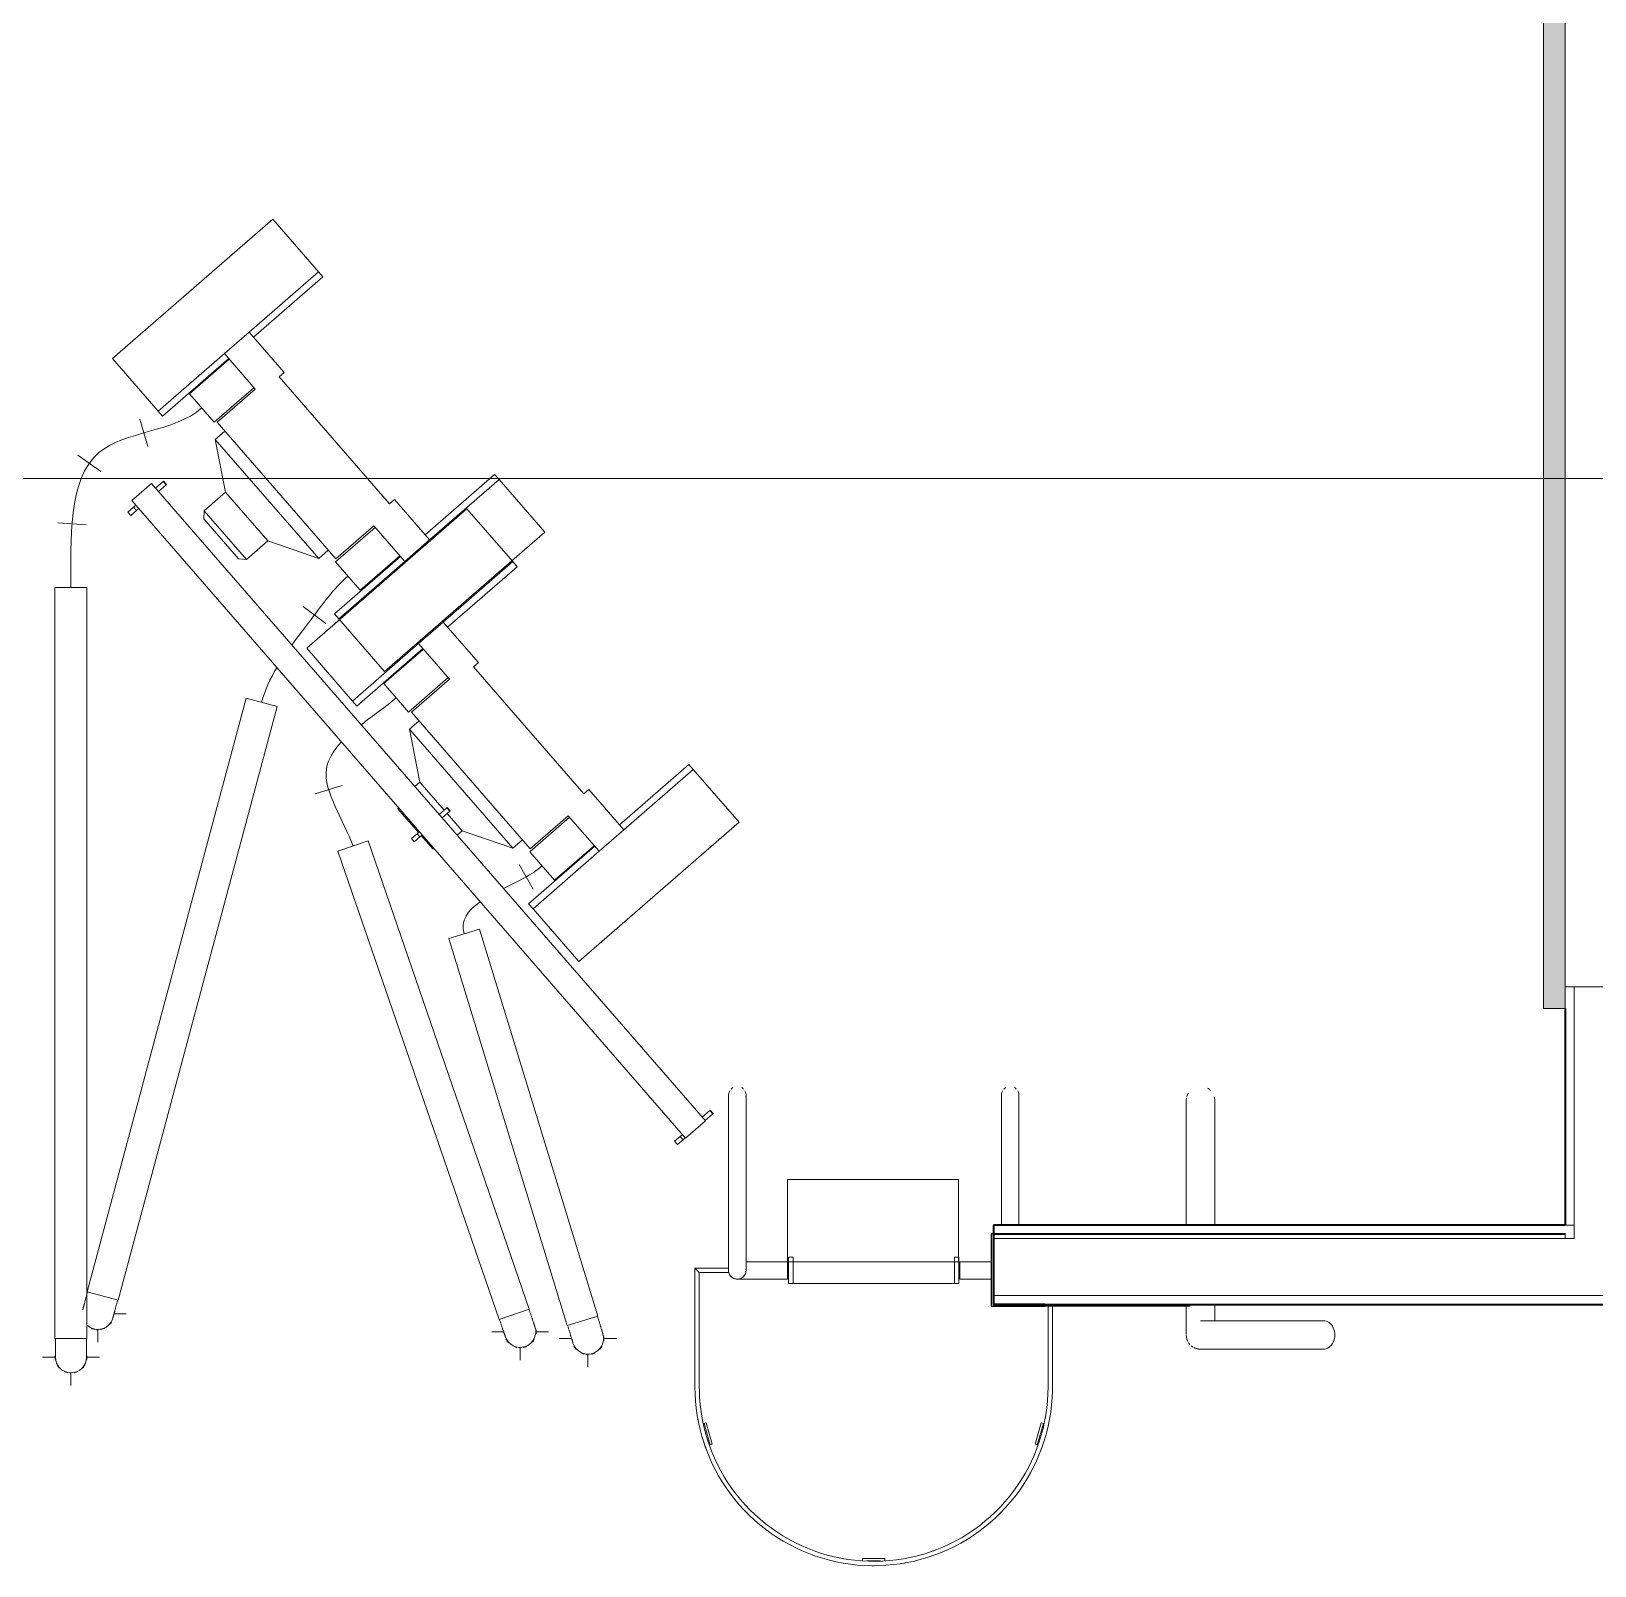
# Model space of a CAD drawing. Header units: metres. Extents: x -3 to 175, y -5 to 18.
# Drawn here: x 107.236 to 110.807, y 0.277 to 3.78 of the extents above; entities that cross this region are included whole.
import ezdxf

# ---------------------------------------------------------------- set-up
doc = ezdxf.new("R2010")
doc.units = ezdxf.units.M
for name, color, linetype, lineweight in [('A-FLOR-HRAL', 7, 'Continuous', 9), ('A-GENM', 7, 'Continuous', 9), ('A-GLAZ', 7, 'Continuous', 9), ('A-WALL', 7, 'Continuous', 9), ('G-ANNO-SYMB', 7, 'Continuous', 9), ('I-WALL', 7, 'Continuous', 9), ('M-EQPM', 7, 'Continuous', 9), ('P-PIPE', 7, 'Continuous', 9), ('P-PIPE-CNTR', 7, 'Continuous', 9)]:
    doc.layers.add(name, color=color, linetype=linetype, lineweight=lineweight)

# ---------------------------------------------------------------- blocks, each defined once
blk = doc.blocks.new('M_Ventana Fachada ponton - M_Ventana Fachada ponton-2570500-N-Hab-01')
at = {"layer": 'A-GLAZ', "true_color": 0x474958}
blk.add_hatch(color=251, dxfattribs=at).paths.add_polyline_path([(0.153, 1.5488), (0.153, 4.0585), (0.1032, 4.0585), (0.1032, 1.5488)])
at = {"layer": 'A-GLAZ'}
for p, q in [((0.1032, 4.0585), (0.153, 4.0585)), ((0.1032, 4.0585), (0.1032, 1.5488)), ((0.153, 1.5488), (0.153, 4.0585)), ((0.153, 4.0085), (0.338, 4.0085)), ((0.338, 4.0085), (0.338, 1.5988)), ((0.338, 1.5988), (0.153, 1.5988)), ((0.153, 1.5488), (0.1032, 1.5488))]:
    blk.add_line(p, q, dxfattribs=at)
blk = doc.blocks.new('Railing - 50 x 12mm-V200-N-Hab-01')
at = {"layer": 'A-FLOR-HRAL'}
for p, q in [((-0.054, -0.0016), (-0.0368, -0.0016)), ((-0.054, -0.0116), (-0.054, -0.0016)), ((-0.0368, -0.0116), (-0.054, -0.0116)), ((-0.0368, -0.0016), (-0.03, -0.0016)), ((-0.0368, -0.0116), (-0.0368, -0.0016)), ((-0.03, -0.0116), (-0.0368, -0.0116)), ((0.03, -0.0016), (0.0532, -0.0016)), ((0.0532, -0.0116), (0.03, -0.0116)), ((0.054, -0.0016), (0.0532, -0.0016)), ((0.0532, -0.0016), (0.0532, -0.0116)), ((0.0532, -0.0116), (0.054, -0.0116)), ((0.054, -0.0116), (0.054, -0.0016)), ((0.054, -0.0116), (0.054, -0.0016))]:
    blk.add_line(p, q, dxfattribs=at)
blk = doc.blocks.new('Railing - 50 x 12mm-V201-N-Hab-01')
at = {"layer": 'A-FLOR-HRAL'}
for p, q in [((-0.054, -0.0016), (-0.0368, -0.0016)), ((-0.054, -0.0116), (-0.054, -0.0016)), ((-0.0368, -0.0116), (-0.054, -0.0116)), ((-0.0368, -0.0016), (-0.03, -0.0016)), ((-0.0368, -0.0116), (-0.0368, -0.0016)), ((-0.03, -0.0116), (-0.0368, -0.0116)), ((0.03, -0.0016), (0.0532, -0.0016)), ((0.0532, -0.0116), (0.03, -0.0116)), ((0.054, -0.0016), (0.0532, -0.0016)), ((0.0532, -0.0016), (0.0532, -0.0116)), ((0.0532, -0.0116), (0.054, -0.0116)), ((0.054, -0.0116), (0.054, -0.0016)), ((0.054, -0.0116), (0.054, -0.0016))]:
    blk.add_line(p, q, dxfattribs=at)
blk = doc.blocks.new('Railing - 50 x 12mm-V202-N-Hab-01')
at = {"layer": 'A-FLOR-HRAL'}
for p, q in [((-0.054, -0.0016), (-0.0368, -0.0016)), ((-0.054, -0.0116), (-0.054, -0.0016)), ((-0.0368, -0.0116), (-0.054, -0.0116)), ((-0.0368, -0.0016), (-0.03, -0.0016)), ((-0.0368, -0.0116), (-0.0368, -0.0016)), ((-0.03, -0.0116), (-0.0368, -0.0116)), ((0.03, -0.0016), (0.0532, -0.0016)), ((0.0532, -0.0116), (0.03, -0.0116)), ((0.054, -0.0016), (0.0532, -0.0016)), ((0.0532, -0.0016), (0.0532, -0.0116)), ((0.0532, -0.0116), (0.054, -0.0116)), ((0.054, -0.0116), (0.054, -0.0016))]:
    blk.add_line(p, q, dxfattribs=at)
blk = doc.blocks.new('Railing - Railing-2595365-N-Hab-01')
at = {"layer": 'A-FLOR-HRAL'}
for p, q in [((-3.0764, 2.7479), (-3.1217, 2.7086)), ((-1.8114, 1.2927), (-3.0764, 2.7479)), ((-3.1217, 2.7086), (-1.8567, 1.2533)), ((-1.8567, 1.2533), (-1.8114, 1.2927))]:
    blk.add_line(p, q, dxfattribs=at)
at = {"rotation": 40.99999999999952}
for name, p in [('Railing - 50 x 12mm-V200-N-Hab-01', (-3.0909, 2.7188)), ('Railing - 50 x 12mm-V202-N-Hab-01', (-2.443, 1.9735)), ('Railing - 50 x 12mm-V201-N-Hab-01', (-1.8422, 1.2824))]:
    blk.add_blockref(name, p, dxfattribs=at)
blk = doc.blocks.new('M-Miscelaneo - M-Miscelaneo-3177771-N-Hab-01')
at = {"layer": 'A-GENM'}
for p, q in [((-0.065, 0.0325), (-0.2848, 0.0325)), ((-0.4704, -0.0325), (-0.4655, -0.0325)), ((-0.2848, -0.0325), (-0.065, -0.0325))]:
    blk.add_line(p, q, dxfattribs=at)
at = {"layer": 'A-GENM', "flags": 128}
for points in [[(-0.5679, 0), (-0.5679, 0.0013), (-0.5678, 0.0026), (-0.5677, 0.0039), (-0.5675, 0.0052), (-0.5672, 0.0065), (-0.567, 0.0077), (-0.5666, 0.009), (-0.5662, 0.0102), (-0.5658, 0.0114), (-0.5653, 0.0127), (-0.5648, 0.0138), (-0.5642, 0.015)], [(-0.5679, 0), (-0.5679, -0.0001), (-0.5679, -0.0005), (-0.5679, -0.0011), (-0.5679, -0.002), (-0.5679, -0.0031), (-0.5679, -0.0044), (-0.5679, -0.006), (-0.5679, -0.0079), (-0.5679, -0.0099), (-0.5679, -0.0122), (-0.5679, -0.0148), (-0.5679, -0.0175), (-0.5679, -0.0205), (-0.5679, -0.0237), (-0.5679, -0.0271), (-0.5679, -0.0307), (-0.5679, -0.0345), (-0.5679, -0.0385), (-0.5679, -0.0427), (-0.5679, -0.0471), (-0.5679, -0.0516), (-0.5679, -0.0563), (-0.5679, -0.0612), (-0.5679, -0.0662), (-0.5679, -0.0713), (-0.5679, -0.0766), (-0.5679, -0.082), (-0.5679, -0.0876), (-0.5679, -0.0932), (-0.5679, -0.0989), (-0.5679, -0.1048), (-0.5679, -0.1107), (-0.5679, -0.1167), (-0.5679, -0.1227), (-0.5679, -0.1288), (-0.5679, -0.1349), (-0.5679, -0.1411), (-0.5679, -0.1473), (-0.5679, -0.1535), (-0.5679, -0.1597), (-0.5679, -0.1659), (-0.5679, -0.1721), (-0.5679, -0.1782), (-0.5679, -0.1843), (-0.5679, -0.1904), (-0.5679, -0.1964), (-0.5679, -0.2024), (-0.5679, -0.2083), (-0.5679, -0.214), (-0.5679, -0.2197), (-0.5679, -0.2253), (-0.5679, -0.2308), (-0.5679, -0.2362), (-0.5679, -0.2414), (-0.5679, -0.2465), (-0.5679, -0.2514), (-0.5679, -0.2562), (-0.5679, -0.2608), (-0.5679, -0.2653), (-0.5679, -0.2696), (-0.5679, -0.2737), (-0.5679, -0.2776), (-0.5679, -0.2805)], [(-0.5629, 0.0173), (-0.5622, 0.0184), (-0.5615, 0.0194), (-0.5607, 0.0204), (-0.5598, 0.0214)], [(-0.5571, 0.0242), (-0.5561, 0.025), (-0.5551, 0.0259), (-0.554, 0.0266), (-0.5529, 0.0273)], [(-0.5507, 0.0287), (-0.5495, 0.0293), (-0.5484, 0.0298), (-0.5472, 0.0303), (-0.5459, 0.0307), (-0.5449, 0.0311)], [(-0.5447, 0.0311), (-0.5435, 0.0315), (-0.5422, 0.0318), (-0.5409, 0.032), (-0.5396, 0.0322), (-0.5383, 0.0324), (-0.537, 0.0325), (-0.5357, 0.0325)], [(-0.5341, 0.0325), (-0.5335, 0.0325), (-0.5329, 0.0325), (-0.5321, 0.0325), (-0.5312, 0.0325), (-0.5303, 0.0325), (-0.5292, 0.0325), (-0.528, 0.0325), (-0.5268, 0.0325), (-0.5255, 0.0325), (-0.524, 0.0325), (-0.5225, 0.0325), (-0.5209, 0.0325), (-0.5193, 0.0325), (-0.5175, 0.0325), (-0.5157, 0.0325), (-0.5138, 0.0325), (-0.5118, 0.0325), (-0.5098, 0.0325), (-0.5077, 0.0325), (-0.5055, 0.0325), (-0.5033, 0.0325), (-0.501, 0.0325), (-0.4987, 0.0325), (-0.4963, 0.0325), (-0.4939, 0.0325), (-0.4915, 0.0325), (-0.489, 0.0325), (-0.4865, 0.0325), (-0.484, 0.0325), (-0.4814, 0.0325), (-0.4789, 0.0325), (-0.4763, 0.0325), (-0.4737, 0.0325), (-0.4711, 0.0325), (-0.4704, 0.0325)], [(-0.5029, -0.2805), (-0.5029, -0.2767), (-0.5029, -0.2728), (-0.5029, -0.2687), (-0.5029, -0.2643), (-0.5029, -0.2598), (-0.5029, -0.2552), (-0.5029, -0.2503), (-0.5029, -0.2454), (-0.5029, -0.2402), (-0.5029, -0.235), (-0.5029, -0.2296), (-0.5029, -0.2241), (-0.5029, -0.2185), (-0.5029, -0.2128), (-0.5029, -0.207), (-0.5029, -0.2011), (-0.5029, -0.1951), (-0.5029, -0.1891), (-0.5029, -0.183), (-0.5029, -0.1769), (-0.5029, -0.1707), (-0.5029, -0.1645), (-0.5029, -0.1583), (-0.5029, -0.1521), (-0.5029, -0.1459), (-0.5029, -0.1397), (-0.5029, -0.1336), (-0.5029, -0.1274), (-0.5029, -0.1214), (-0.5029, -0.1153), (-0.5029, -0.1094), (-0.5029, -0.1035), (-0.5029, -0.0977), (-0.5029, -0.092), (-0.5029, -0.0863), (-0.5029, -0.0808), (-0.5029, -0.0754), (-0.5029, -0.0702), (-0.5029, -0.0651), (-0.5029, -0.0601), (-0.5029, -0.0553), (-0.5029, -0.0506), (-0.5029, -0.0461), (-0.5029, -0.0418), (-0.5029, -0.0376), (-0.5029, -0.0337), (-0.5029, -0.0299), (-0.5029, -0.0263), (-0.5029, -0.023), (-0.5029, -0.0198), (-0.5029, -0.0169), (-0.5029, -0.0142), (-0.5029, -0.0117), (-0.5029, -0.0095), (-0.5029, -0.0075), (-0.5029, -0.0057), (-0.5029, -0.0041), (-0.5029, -0.0028), (-0.5029, -0.0018), (-0.5029, -0.001), (-0.5029, -0.0004), (-0.5029, -0.0001), (-0.5029, 0)], [(0, 0.0325), (-0.0001, 0.0325), (-0.0002, 0.0325), (-0.0005, 0.0325), (-0.0008, 0.0325), (-0.0013, 0.0325), (-0.0019, 0.0325), (-0.0025, 0.0325), (-0.0033, 0.0325), (-0.0042, 0.0325), (-0.0051, 0.0325), (-0.0062, 0.0325), (-0.0073, 0.0325), (-0.0086, 0.0325), (-0.0099, 0.0325), (-0.0114, 0.0325), (-0.0129, 0.0325), (-0.0145, 0.0325), (-0.0161, 0.0325), (-0.0179, 0.0325), (-0.0197, 0.0325), (-0.0216, 0.0325), (-0.0236, 0.0325), (-0.0256, 0.0325), (-0.0277, 0.0325), (-0.0299, 0.0325), (-0.0321, 0.0325), (-0.0344, 0.0325), (-0.0367, 0.0325), (-0.039, 0.0325), (-0.0414, 0.0325), (-0.0439, 0.0325), (-0.0464, 0.0325), (-0.0489, 0.0325), (-0.0514, 0.0325), (-0.054, 0.0325), (-0.0565, 0.0325), (-0.0591, 0.0325), (-0.0617, 0.0325), (-0.0643, 0.0325), (-0.065, 0.0325)], [(-0.4704, -0.0325), (-0.473, -0.0325), (-0.4756, -0.0325), (-0.4782, -0.0325), (-0.4807, -0.0325), (-0.4833, -0.0325), (-0.4858, -0.0325), (-0.4883, -0.0325), (-0.4908, -0.0325), (-0.4933, -0.0325), (-0.4957, -0.0325), (-0.4981, -0.0325), (-0.5004, -0.0325), (-0.5027, -0.0325)], [(-0.065, -0.0325), (-0.0624, -0.0325), (-0.0598, -0.0325), (-0.0572, -0.0325), (-0.0546, -0.0325), (-0.0521, -0.0325), (-0.0495, -0.0325), (-0.047, -0.0325), (-0.0446, -0.0325), (-0.0421, -0.0325), (-0.0397, -0.0325), (-0.0373, -0.0325), (-0.035, -0.0325), (-0.0327, -0.0325), (-0.0305, -0.0325), (-0.0283, -0.0325), (-0.0262, -0.0325), (-0.0241, -0.0325), (-0.0221, -0.0325), (-0.0202, -0.0325), (-0.0184, -0.0325), (-0.0166, -0.0325), (-0.0149, -0.0325), (-0.0133, -0.0325), (-0.0118, -0.0325), (-0.0103, -0.0325), (-0.0089, -0.0325), (-0.0077, -0.0325), (-0.0065, -0.0325), (-0.0054, -0.0325), (-0.0044, -0.0325), (-0.0035, -0.0325), (-0.0027, -0.0325), (-0.002, -0.0325), (-0.0014, -0.0325), (-0.0009, -0.0325), (-0.0006, -0.0325), (-0.0003, -0.0325), (-0.0001, -0.0325), (0, -0.0325), (0, -0.0325)]]:
    blk.add_lwpolyline(points, dxfattribs=at)
at = {"layer": 'A-GENM'}
for start, end in [(82.3225, 93.1125), (60, 73.5384), (266.1684, 285), (315, 330)]:
    blk.add_arc((0, 0), 0.0325, start, end, dxfattribs=at)
blk.add_ellipse((-0.5354, -0.2805), major_axis=(-0.0325, 0), ratio=0.807792, start_param=0, end_param=3.141593, dxfattribs=at)
blk = doc.blocks.new('M_Escalera Marinera Exterior - M_Escalera Marinera Exterior-V216-N-Hab-01')
at = {"layer": 'A-GENM'}
for p, q in [((-0.3316, 0.35), (-0.3316, 0.05)), ((-0.2916, 0.05), (-0.2916, 0.35)), ((0.2916, 0.35), (0.2916, 0.1033)), ((0.3316, 0.1033), (0.3316, 0.35)), ((0.194, 0.2077), (-0.1968, 0.2077)), ((-0.1968, 0.2077), (-0.1968, 0.02)), ((0.194, 0.02), (0.194, 0.2077)), ((-0.4084, 0.005), (-0.4084, -0.2658)), ((-0.3316, 0.005), (-0.4084, 0.005)), ((-0.3316, -0.005), (-0.3316, 0.005)), ((-0.1968, 0.02), (-0.2484, 0.02)), ((-0.1968, 0), (-0.1968, 0.02)), ((-0.1968, 0.02), (0.194, 0.02)), ((-0.1968, -0.02), (-0.1968, 0)), ((-0.1943, 0.03), (-0.1843, 0.03)), ((-0.1943, -0.03), (-0.1943, 0.03)), ((-0.1843, 0.03), (-0.1843, -0.03)), ((0.1843, 0.03), (0.1943, 0.03)), ((0.1843, 0.03), (0.1843, -0.03)), ((0.1943, 0.03), (0.1943, -0.03)), ((0.2484, 0.02), (0.1968, 0.02)), ((0.1968, 0.02), (0.1968, 0)), ((0.1968, 0), (0.1968, -0.02)), ((-0.3984, -0.2658), (-0.3984, -0.005)), ((-0.3984, -0.005), (-0.3316, -0.005)), ((-0.2484, -0.02), (-0.1968, -0.02)), ((-0.1843, -0.03), (-0.1943, -0.03)), ((0.1843, -0.03), (-0.1843, -0.03)), ((0.1943, -0.03), (0.1843, -0.03)), ((0.1968, -0.02), (0.2484, -0.02)), ((0.3984, -0.0817), (0.3984, -0.2658)), ((0.4084, -0.2658), (0.4084, -0.0817)), ((-0.3828, -0.3479), (-0.3876, -0.3493)), ((-0.3876, -0.3493), (-0.3736, -0.3981)), ((-0.3688, -0.3968), (-0.3828, -0.3479)), ((0.3828, -0.3479), (0.3688, -0.3968)), ((0.3736, -0.3981), (0.3876, -0.3493)), ((0.3876, -0.3493), (0.3828, -0.3479)), ((0.3924, -0.3342), (0.3921, -0.3359)), ((0.3924, -0.3342), (0.3921, -0.3359)), ((-0.3736, -0.3981), (-0.3688, -0.3968)), ((0.3688, -0.3968), (0.3736, -0.3981)), ((0.3745, -0.4013), (0.3741, -0.4027)), ((0.3745, -0.4013), (0.3741, -0.4027)), ((-0.3445, -0.4657), (-0.3454, -0.4642)), ((-0.3445, -0.4657), (-0.3454, -0.4642)), ((0.3057, -0.5212), (0.3045, -0.5225)), ((0.3057, -0.5212), (0.3045, -0.5225)), ((-0.1985, -0.6111), (-0.1999, -0.6103)), ((-0.1985, -0.6111), (-0.1999, -0.6103)), ((0.1371, -0.6398), (0.1354, -0.6404)), ((0.1371, -0.6398), (0.1354, -0.6404)), ((-0.0683, -0.6582), (-0.0699, -0.6579)), ((-0.0683, -0.6582), (-0.0699, -0.6579)), ((0.0254, -0.6578), (-0.0254, -0.6578)), ((-0.0254, -0.6578), (-0.0254, -0.6628)), ((-0.0155, -0.6628), (0.0155, -0.6628)), ((0.0006, -0.6641), (-0.0008, -0.6641)), ((0.0006, -0.6641), (-0.0008, -0.6641)), ((0.0254, -0.6628), (0.0254, -0.6578))]:
    blk.add_line(p, q, dxfattribs=at)
at = {"layer": 'A-GENM', "flags": 128}
for points in [[(-0.3316, 0.4), (-0.3316, 0.4), (-0.3316, 0.3998), (-0.3316, 0.3996), (-0.3316, 0.3994), (-0.3316, 0.399), (-0.3316, 0.3986), (-0.3316, 0.3981), (-0.3316, 0.3975), (-0.3316, 0.3968), (-0.3316, 0.3961), (-0.3316, 0.3952), (-0.3316, 0.3943), (-0.3316, 0.3934), (-0.3316, 0.3924), (-0.3316, 0.3913), (-0.3316, 0.3901), (-0.3316, 0.3889), (-0.3316, 0.3876), (-0.3316, 0.3862), (-0.3316, 0.3848), (-0.3316, 0.3834), (-0.3316, 0.3819), (-0.3316, 0.3803), (-0.3316, 0.3787), (-0.3316, 0.377), (-0.3316, 0.3753), (-0.3316, 0.3736), (-0.3316, 0.3718), (-0.3316, 0.37), (-0.3316, 0.3681), (-0.3316, 0.3662), (-0.3316, 0.3643), (-0.3316, 0.3624), (-0.3316, 0.3605), (-0.3316, 0.3585), (-0.3316, 0.3565), (-0.3316, 0.3545), (-0.3316, 0.3525), (-0.3316, 0.3505), (-0.3316, 0.35)], [(-0.2916, 0.35), (-0.2916, 0.352), (-0.2916, 0.354), (-0.2916, 0.356), (-0.2916, 0.358), (-0.2916, 0.3599), (-0.2916, 0.3619), (-0.2916, 0.3638), (-0.2916, 0.3657), (-0.2916, 0.3676), (-0.2916, 0.3695), (-0.2916, 0.3713), (-0.2916, 0.3731), (-0.2916, 0.3748), (-0.2916, 0.3766), (-0.2916, 0.3782), (-0.2916, 0.3799), (-0.2916, 0.3814), (-0.2916, 0.383), (-0.2916, 0.3844), (-0.2916, 0.3859), (-0.2916, 0.3872), (-0.2916, 0.3885), (-0.2916, 0.3898), (-0.2916, 0.391), (-0.2916, 0.3921), (-0.2916, 0.3931), (-0.2916, 0.3941), (-0.2916, 0.395), (-0.2916, 0.3958), (-0.2916, 0.3966), (-0.2916, 0.3973), (-0.2916, 0.3979), (-0.2916, 0.3984), (-0.2916, 0.3989), (-0.2916, 0.3993), (-0.2916, 0.3996), (-0.2916, 0.3998), (-0.2916, 0.3999), (-0.2916, 0.4), (-0.2916, 0.4)], [(0.2916, 0.4), (0.2916, 0.4), (0.2916, 0.3998), (0.2916, 0.3996), (0.2916, 0.3994), (0.2916, 0.399), (0.2916, 0.3986), (0.2916, 0.3981), (0.2916, 0.3975), (0.2916, 0.3968), (0.2916, 0.3961), (0.2916, 0.3952), (0.2916, 0.3943), (0.2916, 0.3934), (0.2916, 0.3924), (0.2916, 0.3913), (0.2916, 0.3901), (0.2916, 0.3889), (0.2916, 0.3876), (0.2916, 0.3862), (0.2916, 0.3848), (0.2916, 0.3834), (0.2916, 0.3819), (0.2916, 0.3803), (0.2916, 0.3787), (0.2916, 0.377), (0.2916, 0.3753), (0.2916, 0.3736), (0.2916, 0.3718), (0.2916, 0.37), (0.2916, 0.3681), (0.2916, 0.3662), (0.2916, 0.3643), (0.2916, 0.3624), (0.2916, 0.3605), (0.2916, 0.3585), (0.2916, 0.3565), (0.2916, 0.3545), (0.2916, 0.3525), (0.2916, 0.3505), (0.2916, 0.35)], [(0.3316, 0.35), (0.3316, 0.352), (0.3316, 0.354), (0.3316, 0.356), (0.3316, 0.358), (0.3316, 0.3599), (0.3316, 0.3619), (0.3316, 0.3638), (0.3316, 0.3657), (0.3316, 0.3676), (0.3316, 0.3695), (0.3316, 0.3713), (0.3316, 0.3731), (0.3316, 0.3748), (0.3316, 0.3766), (0.3316, 0.3782), (0.3316, 0.3799), (0.3316, 0.3814), (0.3316, 0.383), (0.3316, 0.3844), (0.3316, 0.3859), (0.3316, 0.3872), (0.3316, 0.3885), (0.3316, 0.3898), (0.3316, 0.391), (0.3316, 0.3921), (0.3316, 0.3931), (0.3316, 0.3941), (0.3316, 0.395), (0.3316, 0.3958), (0.3316, 0.3966), (0.3316, 0.3973), (0.3316, 0.3979), (0.3316, 0.3984), (0.3316, 0.3989), (0.3316, 0.3993), (0.3316, 0.3996), (0.3316, 0.3998), (0.3316, 0.3999), (0.3316, 0.4), (0.3316, 0.4)], [(-0.3316, 0.05), (-0.3316, 0.048), (-0.3316, 0.046), (-0.3316, 0.044), (-0.3316, 0.042), (-0.3316, 0.0401), (-0.3316, 0.0381), (-0.3316, 0.0362), (-0.3316, 0.0343), (-0.3316, 0.0324), (-0.3316, 0.0305), (-0.3316, 0.0287), (-0.3316, 0.0269), (-0.3316, 0.0252), (-0.3316, 0.0234), (-0.3316, 0.0218), (-0.3316, 0.0201), (-0.3316, 0.0186), (-0.3316, 0.017), (-0.3316, 0.0156), (-0.3316, 0.0141), (-0.3316, 0.0128), (-0.3316, 0.0115), (-0.3316, 0.0102), (-0.3316, 0.009), (-0.3316, 0.0079), (-0.3316, 0.0069), (-0.3316, 0.0059), (-0.3316, 0.005), (-0.3316, 0.0042), (-0.3316, 0.0034), (-0.3316, 0.0027), (-0.3316, 0.0021), (-0.3316, 0.0016), (-0.3316, 0.0011), (-0.3316, 0.0007), (-0.3316, 0.0004), (-0.3316, 0.0002), (-0.3316, 0.0001), (-0.3316, 0)], [(-0.2916, 0), (-0.2916, 0), (-0.2916, 0.0002), (-0.2916, 0.0004), (-0.2916, 0.0006), (-0.2916, 0.001), (-0.2916, 0.0014), (-0.2916, 0.0019), (-0.2916, 0.0025), (-0.2916, 0.0032), (-0.2916, 0.0039), (-0.2916, 0.0048), (-0.2916, 0.0057), (-0.2916, 0.0066), (-0.2916, 0.0076), (-0.2916, 0.0087), (-0.2916, 0.0099), (-0.2916, 0.0111), (-0.2916, 0.0124), (-0.2916, 0.0138), (-0.2916, 0.0152), (-0.2916, 0.0166), (-0.2916, 0.0181), (-0.2916, 0.0197), (-0.2916, 0.0213), (-0.2916, 0.023), (-0.2916, 0.0247), (-0.2916, 0.0264), (-0.2916, 0.0282), (-0.2916, 0.03), (-0.2916, 0.0319), (-0.2916, 0.0338), (-0.2916, 0.0357), (-0.2916, 0.0376), (-0.2916, 0.0395), (-0.2916, 0.0415), (-0.2916, 0.0435), (-0.2916, 0.0455), (-0.2916, 0.0475), (-0.2916, 0.0495), (-0.2916, 0.05)], [(-0.2918, 0.02), (-0.2906, 0.02), (-0.2887, 0.02), (-0.2867, 0.02), (-0.2846, 0.02), (-0.2825, 0.02), (-0.2804, 0.02), (-0.2782, 0.02), (-0.2759, 0.02), (-0.2736, 0.02), (-0.2713, 0.02), (-0.2689, 0.02), (-0.2665, 0.02), (-0.2641, 0.02), (-0.2616, 0.02), (-0.2591, 0.02), (-0.2566, 0.02), (-0.2541, 0.02), (-0.2516, 0.02), (-0.2491, 0.02), (-0.2484, 0.02)], [(0.2484, 0.02), (0.2509, 0.02), (0.2534, 0.02), (0.2559, 0.02), (0.2584, 0.02), (0.2609, 0.02), (0.2634, 0.02), (0.2658, 0.02), (0.2682, 0.02)], [(-0.2484, -0.02), (-0.2509, -0.02), (-0.2534, -0.02), (-0.2559, -0.02), (-0.2584, -0.02), (-0.2609, -0.02), (-0.2634, -0.02), (-0.2658, -0.02), (-0.2683, -0.02), (-0.2707, -0.02), (-0.273, -0.02), (-0.2753, -0.02), (-0.2776, -0.02), (-0.2798, -0.02), (-0.282, -0.02), (-0.2841, -0.02), (-0.2861, -0.02), (-0.2881, -0.02), (-0.2901, -0.02), (-0.2919, -0.02), (-0.2937, -0.02), (-0.2955, -0.02), (-0.2971, -0.02), (-0.2987, -0.02), (-0.3002, -0.02), (-0.3016, -0.02), (-0.3029, -0.02), (-0.3042, -0.02), (-0.3053, -0.02), (-0.3064, -0.02), (-0.3073, -0.02), (-0.3082, -0.02), (-0.309, -0.02), (-0.3096, -0.02)], [(0.2682, -0.02), (0.2665, -0.02), (0.2641, -0.02), (0.2616, -0.02), (0.2591, -0.02), (0.2566, -0.02), (0.2541, -0.02), (0.2516, -0.02), (0.2491, -0.02), (0.2484, -0.02)], [(-0.4084, -0.2658), (-0.408, -0.2821), (-0.4071, -0.2984), (-0.4054, -0.3147), (-0.4031, -0.3309), (-0.4022, -0.3359)], [(-0.4084, -0.2658), (-0.408, -0.2821), (-0.4071, -0.2984), (-0.4054, -0.3147), (-0.4031, -0.3309), (-0.4022, -0.3359)], [(-0.4084, -0.2658), (-0.408, -0.2821), (-0.4071, -0.2984), (-0.4054, -0.3147), (-0.4031, -0.3309), (-0.4002, -0.3469), (-0.3967, -0.3629), (-0.3925, -0.3787), (-0.3876, -0.3943), (-0.3822, -0.4097), (-0.3761, -0.4248), (-0.3695, -0.4398), (-0.3622, -0.4544), (-0.3544, -0.4687), (-0.346, -0.4827), (-0.337, -0.4964), (-0.3275, -0.5097), (-0.3175, -0.5226), (-0.307, -0.5351), (-0.296, -0.5471), (-0.2845, -0.5588), (-0.2726, -0.5699), (-0.2602, -0.5806), (-0.2474, -0.5907), (-0.2342, -0.6003), (-0.2206, -0.6094), (-0.2067, -0.618), (-0.1925, -0.626), (-0.1779, -0.6334), (-0.1631, -0.6402), (-0.148, -0.6464), (-0.1326, -0.652), (-0.1171, -0.657), (-0.1013, -0.6614), (-0.0854, -0.6651), (-0.0694, -0.6682), (-0.0533, -0.6707), (-0.037, -0.6725), (-0.0207, -0.6737), (-0.0044, -0.6742), (0.0119, -0.674), (0.0282, -0.6732), (0.0445, -0.6717), (0.0607, -0.6696), (0.0768, -0.6669), (0.0928, -0.6635), (0.1086, -0.6595), (0.1243, -0.6548), (0.1397, -0.6495), (0.155, -0.6436), (0.1699, -0.6371), (0.1847, -0.63), (0.1991, -0.6224), (0.2132, -0.6141), (0.2269, -0.6053), (0.2403, -0.596), (0.2533, -0.5861), (0.2659, -0.5757), (0.2781, -0.5648), (0.2899, -0.5535), (0.3011, -0.5416), (0.3119, -0.5294), (0.3222, -0.5167), (0.332, -0.5036), (0.3412, -0.4902), (0.3499, -0.4763), (0.3581, -0.4622), (0.3656, -0.4477), (0.3726, -0.4329), (0.379, -0.4179), (0.3848, -0.4026), (0.3899, -0.3871), (0.3945, -0.3714), (0.3984, -0.3556), (0.4016, -0.3396), (0.4043, -0.3234), (0.4063, -0.3072), (0.4076, -0.291), (0.4083, -0.2746), (0.4084, -0.2658)], [(0.3984, -0.2658), (0.398, -0.2817), (0.3971, -0.2976), (0.3955, -0.3135), (0.3933, -0.3293), (0.3904, -0.345), (0.3869, -0.3605), (0.3828, -0.3759), (0.3781, -0.3911), (0.3728, -0.4061), (0.3669, -0.4209), (0.3604, -0.4355), (0.3533, -0.4498), (0.3457, -0.4638), (0.3375, -0.4774), (0.3288, -0.4907), (0.3195, -0.5037), (0.3098, -0.5163), (0.2995, -0.5285), (0.2887, -0.5403), (0.2775, -0.5516), (0.2659, -0.5625), (0.2538, -0.5728), (0.2413, -0.5828), (0.2285, -0.5922), (0.2152, -0.601), (0.2017, -0.6094), (0.1878, -0.6172), (0.1736, -0.6244), (0.1591, -0.631), (0.1444, -0.6371), (0.1294, -0.6426), (0.1142, -0.6475), (0.0989, -0.6517), (0.0834, -0.6554), (0.0677, -0.6584), (0.052, -0.6608), (0.0361, -0.6625), (0.0202, -0.6637), (0.0043, -0.6642), (-0.0116, -0.664), (-0.0275, -0.6632), (-0.0434, -0.6618), (-0.0592, -0.6598), (-0.0749, -0.6571), (-0.0905, -0.6538), (-0.106, -0.6498), (-0.1212, -0.6453), (-0.1363, -0.6401), (-0.1512, -0.6344), (-0.1658, -0.628), (-0.1801, -0.6211), (-0.1942, -0.6136), (-0.2079, -0.6056), (-0.2214, -0.597), (-0.2344, -0.5879), (-0.2471, -0.5783), (-0.2594, -0.5681), (-0.2713, -0.5575), (-0.2828, -0.5464), (-0.2938, -0.5349), (-0.3043, -0.5229), (-0.3143, -0.5106), (-0.3239, -0.4978), (-0.3329, -0.4847), (-0.3414, -0.4712), (-0.3493, -0.4574), (-0.3567, -0.4432), (-0.3635, -0.4288), (-0.3697, -0.4142), (-0.3753, -0.3993), (-0.3804, -0.3841), (-0.3848, -0.3688), (-0.3886, -0.3534), (-0.3918, -0.3378), (-0.3944, -0.322), (-0.3963, -0.3062), (-0.3976, -0.2903), (-0.3983, -0.2744), (-0.3984, -0.2658)], [(0.3839, -0.405), (0.3848, -0.4026), (0.3899, -0.3871), (0.3945, -0.3714), (0.3984, -0.3556), (0.4016, -0.3396), (0.4043, -0.3234), (0.4063, -0.3072), (0.4076, -0.291), (0.4083, -0.2746), (0.4084, -0.2658)], [(0.3839, -0.405), (0.3848, -0.4026), (0.3899, -0.3871), (0.3945, -0.3714), (0.3984, -0.3556), (0.4016, -0.3396), (0.4043, -0.3234), (0.4063, -0.3072), (0.4076, -0.291), (0.4083, -0.2746), (0.4084, -0.2658)], [(-0.4019, -0.3376), (-0.4002, -0.3469), (-0.3967, -0.3629), (-0.3925, -0.3787), (-0.3876, -0.3943), (-0.384, -0.4047)], [(-0.4019, -0.3376), (-0.4002, -0.3469), (-0.3967, -0.3629), (-0.3925, -0.3787), (-0.3876, -0.3943), (-0.384, -0.4047)], [(-0.3835, -0.4061), (-0.3822, -0.4097), (-0.3761, -0.4248), (-0.3695, -0.4398), (-0.3622, -0.4544), (-0.3544, -0.4687), (-0.346, -0.4827), (-0.337, -0.4964), (-0.3275, -0.5097), (-0.3175, -0.5226), (-0.3133, -0.5276)], [(-0.3835, -0.4061), (-0.3822, -0.4097), (-0.3761, -0.4248), (-0.3695, -0.4398), (-0.3622, -0.4544), (-0.3544, -0.4687), (-0.346, -0.4827), (-0.337, -0.4964), (-0.3275, -0.5097), (-0.3175, -0.5226), (-0.3133, -0.5276)], [(0.3541, -0.4691), (0.3581, -0.4622), (0.3656, -0.4477), (0.3726, -0.4329), (0.379, -0.4179), (0.3835, -0.4061)], [(0.3541, -0.4691), (0.3581, -0.4622), (0.3656, -0.4477), (0.3726, -0.4329), (0.379, -0.4179), (0.3835, -0.4061)], [(0.2632, -0.578), (0.2659, -0.5757), (0.2781, -0.5648), (0.2899, -0.5535), (0.3011, -0.5416), (0.3119, -0.5294), (0.3222, -0.5167), (0.332, -0.5036), (0.3412, -0.4902), (0.3499, -0.4763), (0.3532, -0.4706)], [(0.2632, -0.578), (0.2659, -0.5757), (0.2781, -0.5648), (0.2899, -0.5535), (0.3011, -0.5416), (0.3119, -0.5294), (0.3222, -0.5167), (0.332, -0.5036), (0.3412, -0.4902), (0.3499, -0.4763), (0.3532, -0.4706)], [(-0.3122, -0.529), (-0.307, -0.5351), (-0.296, -0.5471), (-0.2845, -0.5588), (-0.2726, -0.5699), (-0.2602, -0.5806), (-0.2474, -0.5907), (-0.2342, -0.6003), (-0.2206, -0.6094), (-0.2067, -0.618), (-0.1925, -0.626), (-0.1779, -0.6334), (-0.1631, -0.6402), (-0.148, -0.6464), (-0.1404, -0.6492)], [(-0.3122, -0.529), (-0.307, -0.5351), (-0.296, -0.5471), (-0.2845, -0.5588), (-0.2726, -0.5699), (-0.2602, -0.5806), (-0.2474, -0.5907), (-0.2342, -0.6003), (-0.2206, -0.6094), (-0.2067, -0.618), (-0.1925, -0.626), (-0.1779, -0.6334), (-0.1631, -0.6402), (-0.148, -0.6464), (-0.1404, -0.6492)], [(0.2049, -0.6189), (0.2132, -0.6141), (0.2269, -0.6053), (0.2403, -0.596), (0.2533, -0.5861), (0.2618, -0.5791)], [(0.2049, -0.6189), (0.2132, -0.6141), (0.2269, -0.6053), (0.2403, -0.596), (0.2533, -0.5861), (0.2618, -0.5791)], [(0.0715, -0.6678), (0.0768, -0.6669), (0.0928, -0.6635), (0.1086, -0.6595), (0.1243, -0.6548), (0.1397, -0.6495), (0.155, -0.6436), (0.1699, -0.6371), (0.1847, -0.63), (0.1991, -0.6224), (0.2036, -0.6197)], [(0.0715, -0.6678), (0.0768, -0.6669), (0.0928, -0.6635), (0.1086, -0.6595), (0.1243, -0.6548), (0.1397, -0.6495), (0.155, -0.6436), (0.1699, -0.6371), (0.1847, -0.63), (0.1991, -0.6224), (0.2036, -0.6197)], [(-0.1388, -0.6498), (-0.1326, -0.652), (-0.1171, -0.657), (-0.1013, -0.6614), (-0.0854, -0.6651), (-0.0694, -0.6682), (-0.0533, -0.6707), (-0.037, -0.6725), (-0.0207, -0.6737), (-0.0044, -0.6742), (-0.0006, -0.6741)], [(-0.1388, -0.6498), (-0.1326, -0.652), (-0.1171, -0.657), (-0.1013, -0.6614), (-0.0854, -0.6651), (-0.0694, -0.6682), (-0.0533, -0.6707), (-0.037, -0.6725), (-0.0207, -0.6737), (-0.0044, -0.6742), (-0.0006, -0.6741)], [(0.0007, -0.6741), (0.0119, -0.674), (0.0282, -0.6732), (0.0445, -0.6717), (0.0607, -0.6696), (0.0702, -0.668)], [(0.0007, -0.6741), (0.0119, -0.674), (0.0282, -0.6732), (0.0445, -0.6717), (0.0607, -0.6696), (0.0702, -0.668)]]:
    blk.add_lwpolyline(points, dxfattribs=at)
at = {"layer": 'A-GENM'}
for centre, start, end in [((-0.3116, 0.4), 150, 188.9194), ((-0.3116, 0.4), 120, 135), ((-0.3116, 0.4), 45, 60), ((-0.3116, 0.4), 351.0165, 30), ((0.3116, 0.4), 150, 188.9194), ((0.3116, 0.4), 120, 135), ((0.3116, 0.4), 45, 60), ((0.3116, 0.4), 351.0165, 30), ((-0.3116, 0), 171.0165, 180), ((-0.3116, 0), 171.0165, 270), ((-0.3116, 0), 180, 326.1548), ((-0.3116, 0), 330, 8.9194), ((-0.3116, 0), 330, 360), ((-0.3116, 0), 360, 8.9194), ((-0.3116, 0), 270, 326.1548)]:
    blk.add_arc(centre, 0.02, start, end, dxfattribs=at)
blk.add_open_spline([(-0.3984, -0.005), (-0.3984, -0.005), (-0.3984, -0.0049), (-0.3987, -0.0046), (-0.399, -0.0043), (-0.3993, -0.004), (-0.3996, -0.0038), (-0.3999, -0.0035), (-0.4003, -0.0031), (-0.4008, -0.0026), (-0.4012, -0.0022), (-0.4014, -0.0019), (-0.4018, -0.0016), (-0.4021, -0.0013), (-0.4024, -0.001), (-0.4027, -0.0007), (-0.403, -0.0003), (-0.4034, 0), (-0.4037, 0.0003), (-0.404, 0.0007), (-0.4043, 0.001), (-0.4047, 0.0013), (-0.405, 0.0016), (-0.4053, 0.0019), (-0.4056, 0.0022), (-0.4059, 0.0025), (-0.4061, 0.0028), (-0.4065, 0.0031), (-0.4068, 0.0035), (-0.4071, 0.0038), (-0.4074, 0.004), (-0.4077, 0.0043), (-0.408, 0.0046), (-0.4083, 0.0049), (-0.4084, 0.005), (-0.4084, 0.005)], degree=3, knots=[0, 0, 0, 0, 0.083333, 0.125, 0.166667, 0.208333, 0.229167, 0.25, 0.291667, 0.333333, 0.354167, 0.375, 0.395833, 0.416667, 0.4375, 0.458333, 0.479167, 0.5, 0.520833, 0.541667, 0.5625, 0.583333, 0.604167, 0.625, 0.645833, 0.666667, 0.6875, 0.708333, 0.75, 0.770833, 0.791667, 0.833333, 0.875, 0.916667, 1, 1, 1, 1], dxfattribs=at)
blk = doc.blocks.new('Ventilacion01 - Standard-V220-N-Hab-01')
at = {"layer": 'M-EQPM'}
for p, q in [((-0.2595, 0.4968), (-0.2595, 0.3373)), ((0.2255, 0.4968), (-0.2595, 0.4968)), ((0.2255, 0.4968), (0.2255, 0.3373)), ((-0.2595, 0.3373), (-0.0493, 0.3373)), ((-0.2595, 0.3221), (-0.2595, 0.3373)), ((-0.0493, 0.3221), (-0.2595, 0.3221)), ((-0.0493, 0.3373), (0.0255, 0.3373)), ((-0.0493, 0.2151), (-0.0493, 0.3373)), ((0.0255, 0.3373), (0.2255, 0.3373)), ((0.0255, 0.3373), (0.0255, 0.2298)), ((0.2255, 0.3221), (0.0255, 0.3221)), ((0.2255, 0.3373), (0.2255, 0.3221)), ((0.1455, 0.3203), (0.0255, 0.3203)), ((0.1455, 0.3203), (0.1455, 0.2343)), ((-0.0343, 0.2151), (-0.0493, 0.2151)), ((-0.0343, -0.1689), (-0.0343, 0.2151)), ((0.0255, 0.2343), (0.1455, 0.2343)), ((0.0255, 0.2298), (0.1405, 0.2298)), ((0.1405, 0.2298), (0.1405, -0.1837)), ((0.1696, 0.2031), (0.1405, 0.2031)), ((0.231, 0.0967), (0.1696, 0.2031)), ((0.1696, -0.1569), (0.1696, 0.2031)), ((0.2954, 0.0967), (0.231, 0.0967)), ((0.231, -0.0505), (0.231, 0.0967)), ((0.3085, 0.0836), (0.2954, 0.0967)), ((0.2954, -0.0505), (0.2954, 0.0967)), ((0.3085, -0.0375), (0.3085, 0.0836)), ((0.1696, -0.1569), (0.231, -0.0505)), ((0.231, -0.0505), (0.2954, -0.0505)), ((0.2954, -0.0505), (0.3085, -0.0375)), ((-0.0493, -0.1689), (-0.0343, -0.1689)), ((-0.0493, -0.2912), (-0.0493, -0.1689)), ((0.1405, -0.1569), (0.1696, -0.1569)), ((0.0255, -0.1837), (0.0255, -0.2912)), ((0.1405, -0.1837), (0.0255, -0.1837)), ((0.1455, -0.1882), (0.0255, -0.1882)), ((0.1455, -0.1882), (0.1455, -0.2742)), ((-0.2595, -0.276), (-0.0493, -0.276)), ((-0.2595, -0.2912), (-0.2595, -0.276)), ((0.0255, -0.2742), (0.1455, -0.2742)), ((0.0255, -0.276), (0.2255, -0.276)), ((0.2255, -0.276), (0.2255, -0.2912)), ((-0.0493, -0.2912), (-0.2595, -0.2912)), ((-0.2595, -0.2912), (-0.2595, -0.4507)), ((0.0255, -0.2912), (-0.0493, -0.2912)), ((0.2255, -0.2912), (0.0255, -0.2912)), ((0.2255, -0.2912), (0.2255, -0.4507)), ((-0.2595, -0.4507), (0.2255, -0.4507))]:
    blk.add_line(p, q, dxfattribs=at)
blk = doc.blocks.new('Ventilacion01 - Standard-3041101-N-Hab-01')
at = {"layer": 'M-EQPM'}
for p, q in [((0.2255, 0.4507), (-0.2595, 0.4507)), ((-0.2595, 0.4507), (-0.2595, 0.2912)), ((0.2255, 0.4507), (0.2255, 0.2912)), ((-0.2595, 0.2912), (-0.0493, 0.2912)), ((-0.2595, 0.276), (-0.2595, 0.2912)), ((-0.0493, 0.2912), (0.0255, 0.2912)), ((-0.0493, 0.1689), (-0.0493, 0.2912)), ((0.0255, 0.2912), (0.2255, 0.2912)), ((0.0255, 0.2912), (0.0255, 0.1837)), ((0.2255, 0.2912), (0.2255, 0.276)), ((-0.0493, 0.276), (-0.2595, 0.276)), ((0.2255, 0.276), (0.0255, 0.276)), ((0.1455, 0.2742), (0.0255, 0.2742)), ((0.1455, 0.2742), (0.1455, 0.1882)), ((0.0255, 0.1882), (0.1455, 0.1882)), ((0.0255, 0.1837), (0.1405, 0.1837)), ((0.1405, 0.1837), (0.1405, -0.2298)), ((-0.0343, 0.1689), (-0.0493, 0.1689)), ((-0.0343, -0.2151), (-0.0343, 0.1689)), ((0.1696, 0.1569), (0.1405, 0.1569)), ((0.231, 0.0505), (0.1696, 0.1569)), ((0.1696, -0.2031), (0.1696, 0.1569)), ((0.2459, 0.0505), (0.231, 0.0505)), ((0.231, -0.0015), (0.231, 0.0505)), ((0.3085, 0.0375), (0.3059, 0.04)), ((0.3085, -0.0012), (0.3085, 0.0375)), ((0.231, -0.0967), (0.231, -0.0115)), ((0.3085, -0.0836), (0.3085, -0.0118)), ((0.1696, -0.2031), (0.231, -0.0967)), ((0.231, -0.0967), (0.2459, -0.0967)), ((0.3059, -0.0862), (0.3085, -0.0836)), ((0.1405, -0.2031), (0.1696, -0.2031)), ((-0.0493, -0.3373), (-0.0493, -0.2151)), ((-0.0493, -0.2151), (-0.0343, -0.2151)), ((0.0255, -0.2298), (0.0255, -0.3373)), ((0.1405, -0.2298), (0.0255, -0.2298)), ((0.1455, -0.2343), (0.0255, -0.2343)), ((0.1455, -0.2343), (0.1455, -0.3203)), ((0.0255, -0.3203), (0.1455, -0.3203)), ((-0.2595, -0.3221), (-0.0493, -0.3221)), ((-0.2595, -0.3373), (-0.2595, -0.3221)), ((-0.0493, -0.3373), (-0.2595, -0.3373)), ((-0.2595, -0.3373), (-0.2595, -0.4968)), ((0.0255, -0.3373), (-0.0493, -0.3373)), ((0.0255, -0.3221), (0.2255, -0.3221)), ((0.2255, -0.3373), (0.0255, -0.3373)), ((0.2255, -0.3221), (0.2255, -0.3373)), ((0.2255, -0.3373), (0.2255, -0.4968)), ((-0.2595, -0.4968), (0.2255, -0.4968))]:
    blk.add_line(p, q, dxfattribs=at)
blk = doc.blocks.new('M_RVR_Codo material - CO - Codo-V222-N-Hab-01')
at = {"layer": 'P-PIPE', "flags": 128}
for points in [[(-3.2226, 0.9019), (-3.2231, 0.9003), (-3.2235, 0.8987), (-3.2239, 0.897), (-3.2244, 0.8954), (-3.2248, 0.8938), (-3.2252, 0.8922), (-3.2256, 0.8907), (-3.2261, 0.8891), (-3.2265, 0.8876), (-3.2269, 0.8861), (-3.2273, 0.8846), (-3.2277, 0.8831), (-3.228, 0.8817), (-3.2284, 0.8803), (-3.2288, 0.879), (-3.2291, 0.8776), (-3.2295, 0.8764), (-3.2298, 0.8751), (-3.2301, 0.8739), (-3.2304, 0.8728), (-3.2307, 0.8717), (-3.231, 0.8706), (-3.2313, 0.8696), (-3.2316, 0.8686), (-3.2318, 0.8677), (-3.232, 0.8669), (-3.2322, 0.8661), (-3.2324, 0.8653), (-3.2326, 0.8647), (-3.2328, 0.864), (-3.2329, 0.8635), (-3.2331, 0.863), (-3.2332, 0.8626), (-3.2333, 0.8622), (-3.2334, 0.8619), (-3.2334, 0.8616), (-3.2335, 0.8614), (-3.2335, 0.8613), (-3.2335, 0.8613)], [(-3.1646, 0.8428), (-3.1645, 0.8428), (-3.1645, 0.8429), (-3.1645, 0.8431), (-3.1644, 0.8433), (-3.1643, 0.8436), (-3.1642, 0.844), (-3.1641, 0.8444), (-3.164, 0.8449), (-3.1639, 0.8454), (-3.1637, 0.846), (-3.1635, 0.8467), (-3.1633, 0.8474), (-3.1631, 0.8482), (-3.1629, 0.849), (-3.1627, 0.8499), (-3.1624, 0.8508), (-3.1621, 0.8518), (-3.1618, 0.8529), (-3.1616, 0.854), (-3.1613, 0.8551), (-3.1609, 0.8563), (-3.1606, 0.8575), (-3.1603, 0.8588), (-3.1599, 0.8601), (-3.1595, 0.8615), (-3.1592, 0.8629), (-3.1588, 0.8643), (-3.1584, 0.8657), (-3.158, 0.8672), (-3.1576, 0.8687), (-3.1572, 0.8702), (-3.1568, 0.8718), (-3.1564, 0.8733), (-3.1559, 0.8749), (-3.1555, 0.8765), (-3.1551, 0.8781), (-3.1547, 0.8797), (-3.1542, 0.8814), (-3.1538, 0.883), (-3.1537, 0.8834)]]:
    blk.add_lwpolyline(points, dxfattribs=at)
at = {"layer": 'P-PIPE'}
for start, end in [(225.7661, 255), (300, 345), (345, 348.6744), (255, 299.2157)]:
    blk.add_arc((-3.199, 0.852), 0.0357, start, end, dxfattribs=at)
blk = doc.blocks.new('M_RVR_Codo material - CO - Codo-2958831-N-Hab-01')
at = {"layer": 'P-PIPE', "flags": 128}
for points in [[(14.1005, 0.827), (14.1005, 0.8253), (14.1005, 0.8237), (14.1005, 0.822), (14.1005, 0.8203), (14.1005, 0.8187), (14.1005, 0.817), (14.1005, 0.8154), (14.1005, 0.8138), (14.1005, 0.8122), (14.1005, 0.8106), (14.1005, 0.8091), (14.1005, 0.8076), (14.1005, 0.8061), (14.1005, 0.8047), (14.1005, 0.8033), (14.1005, 0.8019), (14.1005, 0.8006), (14.1005, 0.7993), (14.1005, 0.7981), (14.1005, 0.7969), (14.1005, 0.7957), (14.1005, 0.7946), (14.1005, 0.7936), (14.1005, 0.7926), (14.1005, 0.7916), (14.1005, 0.7908), (14.1005, 0.7899), (14.1005, 0.7892), (14.1005, 0.7885), (14.1005, 0.7878), (14.1005, 0.7873), (14.1005, 0.7867), (14.1005, 0.7863), (14.1005, 0.7859), (14.1005, 0.7856), (14.1005, 0.7853), (14.1005, 0.7851), (14.1005, 0.785), (14.1005, 0.785), (14.1005, 0.785)], [(14.1719, 0.785), (14.1719, 0.785), (14.1719, 0.7851), (14.1719, 0.7853), (14.1719, 0.7855), (14.1719, 0.7858), (14.1719, 0.7862), (14.1719, 0.7866), (14.1719, 0.7871), (14.1719, 0.7877), (14.1719, 0.7883), (14.1719, 0.789), (14.1719, 0.7897), (14.1719, 0.7905), (14.1719, 0.7914), (14.1719, 0.7923), (14.1719, 0.7933), (14.1719, 0.7943), (14.1719, 0.7954), (14.1719, 0.7965), (14.1719, 0.7977), (14.1719, 0.799), (14.1719, 0.8002), (14.1719, 0.8015), (14.1719, 0.8029), (14.1719, 0.8043), (14.1719, 0.8057), (14.1719, 0.8072), (14.1719, 0.8087), (14.1719, 0.8102), (14.1719, 0.8118), (14.1719, 0.8134), (14.1719, 0.815), (14.1719, 0.8166), (14.1719, 0.8182), (14.1719, 0.8199), (14.1719, 0.8215), (14.1719, 0.8232), (14.1719, 0.8249), (14.1719, 0.8266), (14.1719, 0.827)]]:
    blk.add_lwpolyline(points, dxfattribs=at)
at = {"layer": 'P-PIPE'}
for start, end in [(176.3256, 180), (0, 3.6744), (180, 270), (270, 0)]:
    blk.add_arc((14.1362, 0.785), 0.0357, start, end, dxfattribs=at)

msp = doc.modelspace()

# ---------------------------------------------------------------- hatches: boundary and pattern name
at = {"layer": 'A-GENM', "true_color": 0xc0c0c0}
for points in [[(109.4283, 0.8743), (109.4335, 0.8743), (109.4335, 1.0343), (109.4283, 1.0343), (109.4283, 0.9031)], [(109.5513, 0.8693), (109.5513, 0.8743), (109.4283, 0.8743), (109.4283, 0.8693), (109.5387, 0.8693)]]:
    msp.add_hatch(color=9, dxfattribs=at).paths.add_polyline_path(points)

# ---------------------------------------------------------------- linework, layer by layer
at = {"layer": 'A-GENM', "lineweight": 25}
for p, q in [((109.4335, 1.0343), (109.4283, 1.0343)), ((109.4283, 1.0343), (109.4283, 0.8743)), ((109.4335, 0.8743), (109.4335, 1.0343)), ((109.4283, 0.8743), (109.4283, 0.8693)), ((109.4283, 0.8693), (109.5513, 0.8693)), ((109.5513, 0.8743), (109.4335, 0.8743)), ((109.5513, 0.8693), (109.5513, 0.8743))]:
    msp.add_line(p, q, dxfattribs=at)
at = {"layer": 'A-GENM'}
for p, q in [((109.5513, 0.8693), (109.8823, 0.8693)), ((109.8823, 0.8693), (109.8823, 0.8736))]:
    msp.add_line(p, q, dxfattribs=at)
at = {"layer": 'A-WALL'}
for p, q in [((110.7599, 1.5988), (110.7599, 1.0236)), ((110.7599, 1.0543), (110.7399, 1.0543)), ((110.7599, 1.0236), (109.4335, 1.0236)), ((110.7399, 1.0336), (110.7399, 1.0236)), ((113.783, 0.8936), (109.4335, 0.8936))]:
    msp.add_line(p, q, dxfattribs=at)
at = {"layer": 'G-ANNO-SYMB', "lineweight": 18}
msp.add_line((104.7197, 2.7588), (129.0397, 2.7588), dxfattribs=at)
at = {"layer": 'I-WALL', "lineweight": 35}
for p, q in [((110.7399, 1.5488), (110.7399, 1.0543)), ((110.7399, 1.0543), (109.4335, 1.0543)), ((109.4335, 1.0543), (109.4335, 1.0343)), ((109.4335, 1.0343), (110.7399, 1.0343)), ((110.7399, 1.0336), (109.4335, 1.0336)), ((109.4335, 1.0336), (109.4335, 0.8736)), ((110.7399, 1.0343), (110.7399, 1.0336)), ((109.4335, 0.8736), (113.783, 0.8736))]:
    msp.add_line(p, q, dxfattribs=at)
at = {"layer": 'P-PIPE'}
for p, q in [((107.4841, 2.8945), (107.5018, 2.832)), ((107.3418, 2.8127), (107.395, 2.7754)), ((107.2965, 2.6582), (107.3613, 2.6531)), ((107.29, 2.5102), (107.29, 0.7953)), ((107.363, 2.5102), (107.29, 2.5102)), ((107.363, 0.7953), (107.363, 2.5102)), ((107.8566, 2.4671), (107.9086, 2.4281)), ((107.7266, 2.2573), (107.3635, 0.9021)), ((107.7972, 2.2384), (107.7266, 2.2573)), ((107.434, 0.8832), (107.7972, 2.2384)), ((107.884, 2.0392), (107.9463, 2.0578)), ((108.0052, 1.9319), (107.9362, 1.9081)), ((108.3734, 0.8626), (108.0052, 1.9319)), ((107.9362, 1.9081), (108.3044, 0.8388)), ((108.3505, 1.8781), (108.3826, 1.8216)), ((108.2597, 1.7304), (108.1899, 1.7091)), ((108.53, 0.8465), (108.2597, 1.7304)), ((108.1899, 1.7091), (108.4601, 0.8252)), ((107.3635, 0.9021), (107.434, 0.8832)), ((108.3044, 0.8388), (108.3734, 0.8626)), ((108.4601, 0.8252), (108.53, 0.8465)), ((107.29, 0.7953), (107.363, 0.7953))]:
    msp.add_line(p, q, dxfattribs=at)
at = {"layer": 'P-PIPE', "color": 96, "true_color": 0x007f00}
for centre, radius, start, end in [((107.3879, 0.852), 0.0365, 317.2878, 328.9756), ((107.3879, 0.852), 0.0365, 245.1295, 258.1907), ((107.3879, 0.8338), 0.0183, 259.9763, 270), ((107.3879, 0.852), 0.0365, 281.8093, 296.3219), ((108.3526, 0.8109), 0.0365, 206.068, 224.2895), ((108.3526, 0.8109), 0.0365, 319.7984, 331.3907), ((108.3526, 0.8109), 0.0365, 360, 7.1146), ((108.3526, 0.8109), 0.0365, 352.4733, 360), ((108.5073, 0.7956), 0.0365, 360, 9.932), ((108.5073, 0.7956), 0.0365, 351.7105, 360), ((107.3265, 0.7532), 0.0365, 174.6813, 180), ((107.3265, 0.7532), 0.0365, 180, 189.221), ((107.3265, 0.7532), 0.0365, 350.779, 360), ((107.3265, 0.7532), 0.0365, 360, 5.3187), ((108.3526, 0.8109), 0.0365, 247.6909, 258.0574), ((108.3526, 0.7927), 0.0183, 259.6151, 270), ((108.3526, 0.8109), 0.0365, 280.9326, 294.9291), ((108.5073, 0.7956), 0.0365, 208.8854, 223.5267), ((108.5073, 0.7956), 0.0365, 244.6093, 256.2016), ((108.5073, 0.7774), 0.0183, 259.5374, 270), ((108.5073, 0.7956), 0.0365, 281.0709, 295.0674), ((108.5073, 0.7956), 0.0365, 317.9426, 330.4416), ((107.3265, 0.7532), 0.0365, 210.7171, 222.2091), ((107.3265, 0.7532), 0.0365, 245.1295, 258.1907), ((107.3265, 0.735), 0.0183, 259.9763, 270), ((107.3265, 0.7532), 0.0365, 281.8093, 294.8705), ((107.3265, 0.7532), 0.0365, 317.7909, 329.2829)]:
    msp.add_arc(centre, radius, start, end, dxfattribs=at)
at = {"layer": 'P-PIPE-CNTR'}
for p, q in [((107.4248, 0.852), (107.4529, 0.852)), ((107.3879, 0.787), (107.3879, 0.8163)), ((108.2876, 0.8109), (108.3148, 0.8109)), ((108.3875, 0.8109), (108.4176, 0.8109)), ((108.4423, 0.7956), (108.47, 0.7956)), ((108.5422, 0.7956), (108.5723, 0.7956)), ((107.2615, 0.7532), (107.2913, 0.7532)), ((107.3617, 0.7532), (107.3915, 0.7532)), ((108.3526, 0.7459), (108.3526, 0.7749)), ((108.5073, 0.7306), (108.5073, 0.7598)), ((107.3265, 0.6882), (107.3265, 0.7175))]:
    msp.add_line(p, q, dxfattribs=at)
for points, knots in [([(107.3265, 2.5102), (107.3265, 2.6151), (107.3116, 2.8731), (107.5611, 2.864), (107.6256, 2.9201)], [0, 0, 0, 0, 1.032429, 1.873743, 1.873743, 1.873743, 1.873743]), ([(107.8309, 2.3787), (107.8452, 2.3984), (107.8877, 2.4529), (107.9262, 2.5077), (107.9592, 2.5363)], [0.4872943, 0.4872943, 0.4872943, 0.4872943, 0.7230034, 1.1531777, 1.1531777, 1.1531777, 1.1531777]), ([(107.9707, 1.92), (107.9505, 1.9787), (107.8824, 2.07), (107.9261, 2.1382), (107.9439, 2.1571)], [0, 0, 0, 0, 0.6109247, 0.8653577, 0.8653577, 0.8653577, 0.8653577])]:
    msp.add_open_spline(points, degree=3, knots=knots, dxfattribs=at)
for points in [[(107.7619, 2.2478), (107.7694, 2.2758), (107.7816, 2.3019), (107.7964, 2.327)], [(107.9893, 2.1969), (108.0164, 2.2179), (108.0458, 2.2379), (108.0692, 2.2583)], [(108.3146, 1.8228), (108.3469, 1.8392), (108.3806, 1.8552), (108.4028, 1.8745)], [(108.2248, 1.7198), (108.2155, 1.7501), (108.2331, 1.7728), (108.2612, 1.7924)]]:
    msp.add_open_spline(points, degree=3, dxfattribs=at)

# ---------------------------------------------------------------- block references
at = {"layer": 'A-FLOR-HRAL'}
msp.add_blockref('Railing - Railing-2595365-N-Hab-01', (110.5869, 0), dxfattribs=at)
at = {"layer": 'A-GENM'}
msp.add_blockref('M_Escalera Marinera Exterior - M_Escalera Marinera Exterior-V216-N-Hab-01', (109.1601, 0.951), dxfattribs=at)
at = {"layer": 'A-GENM', "rotation": 89.99999999999913}
msp.add_blockref('M-Miscelaneo - M-Miscelaneo-3177771-N-Hab-01', (109.9066, 1.3391), dxfattribs=at)
at = {"layer": 'A-GLAZ'}
msp.add_blockref('M_Ventana Fachada ponton - M_Ventana Fachada ponton-2570500-N-Hab-01', (110.5869, 0), dxfattribs=at)
at = {"layer": 'M-EQPM', "rotation": 220.9999999999995}
for name, p in [('Ventilacion01 - Standard-V220-N-Hab-01', (107.8871, 2.8411)), ('Ventilacion01 - Standard-3041101-N-Hab-01', (108.361, 2.1444))]:
    msp.add_blockref(name, p, dxfattribs=at)
at = {"layer": 'P-PIPE'}
for name, p in [('M_RVR_Codo material - CO - Codo-V222-N-Hab-01', (110.5869, 0)), ('M_RVR_Codo material - CO - Codo-2958831-N-Hab-01', (93.1904, -0.0318))]:
    msp.add_blockref(name, p, dxfattribs=at)
for p, rotation in [((95.2421, -4.5336), 18.99999999999955), ((95.2183, -4.088), 16.99999999999951)]:
    msp.add_blockref('M_RVR_Codo material - CO - Codo-2958831-N-Hab-01', p, dxfattribs=dict(at, rotation=rotation))

doc.saveas('drawing.dxf')
